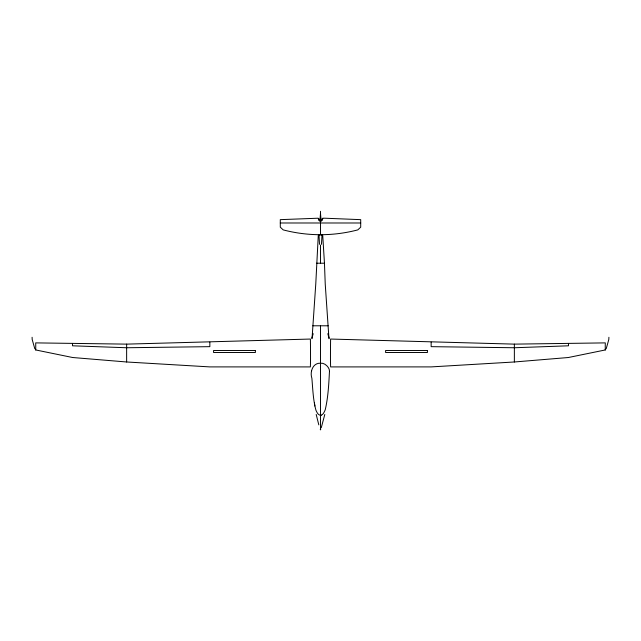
<?xml version="1.0" encoding="UTF-8"?>
<svg xmlns="http://www.w3.org/2000/svg" width="641" height="641" viewBox="0 0 641 641"><rect width="100%" height="100%" fill="white"/><g stroke="black" fill="none" stroke-linecap="round" stroke-linejoin="round"><path stroke-width="0.96" d="M329.466 371.347C328.801 384.199 328.152 397.276 325.219 409.839C324.29 411.802 323.465 414.318 321.253 415.176C318.24 415.753 316.87 412.315 315.909 410.12C313.096 399.808 312.8 388.847 311.879 378.238C309.707 371.988 312.784 362.758 320.5 363.215C325.107 362.502 329.738 368.054 329.442 370.923M605.288 349.954L605.256 348.432A13.461 0.641 -90 0 1 605.288 342.887L514.362 344.129L514.362 361.981L568.327 357.518L605.296 349.954L605.304 349.449M318.273 235.399L315.765 284.075L312.031 338.704M321.486 244.349L322.006 234.806M311.558 370.923L311.534 371.347M321.958 235.6L322.006 234.83M32.098 337.278L32.186 339.506L34.822 348.808M322.679 218.805L322.744 218.212L324.683 218.212L360.707 219.647L360.707 227.17L357.814 229.887C333.232 236.313 307.768 236.313 283.186 229.887L280.293 227.17L280.293 219.647L318.257 218.212L318.873 220.015L320.5 221.145L322.127 220.015L322.679 218.805A3.141 3.141 0 0 1 320.5 221.145L320.5 235.031M126.638 361.981L126.638 344.129L35.712 342.887A13.461 0.641 90 0 1 35.744 348.432L35.712 349.954L72.673 357.518L126.63 361.981L209.807 366.9L310.388 366.916L310.524 360.923A53.379 2.532 -90 0 0 310.388 339.049L126.638 344.129M319.835 220.432L320.043 218.829L320.957 218.829L321.165 220.432M324.811 414.439L321.253 427.763M313.201 333.697L311.855 338.16M606.178 348.808L608.814 339.506L608.902 337.278M321.165 415.184L320.5 415.24M514.37 361.981L431.193 366.9L330.612 366.916L330.476 360.923A53.379 2.532 -90 0 1 330.612 339.049L514.362 344.129M280.293 222.988L360.707 222.988M316.542 263.211L324.458 263.211L325.235 284.075L328.969 338.704M312.816 325.788L328.184 325.788M320.236 429.694L320.764 429.694M329.145 338.16L327.799 333.697M318.809 424.871L316.189 414.439M314.435 402.869L314.851 406.001M322.727 235.399L324.458 263.211M318.994 234.83L319.514 244.349M318.994 234.806L319.042 235.6M35.696 349.449L35.704 349.954M568.495 343.392L568.495 345.803L514.459 347.751L431.153 346.661L431.153 342.102M320.5 211.306L320.5 220.945M320.5 244.998L320.5 263.211M320.5 325.788L320.5 429.694M209.847 342.102L209.847 346.661L126.541 347.751L72.505 345.803L72.505 343.392M320.5 221.145A3.141 3.141 0 0 1 318.321 218.805M320.5 213.421L319.867 220.945L321.133 220.945L320.5 213.421M255.39 350.499L213.573 350.499L213.573 352.502L255.39 352.502L255.39 350.499M427.427 350.499L385.61 350.499L385.61 352.502L427.427 352.502L427.427 350.499"/></g></svg>
